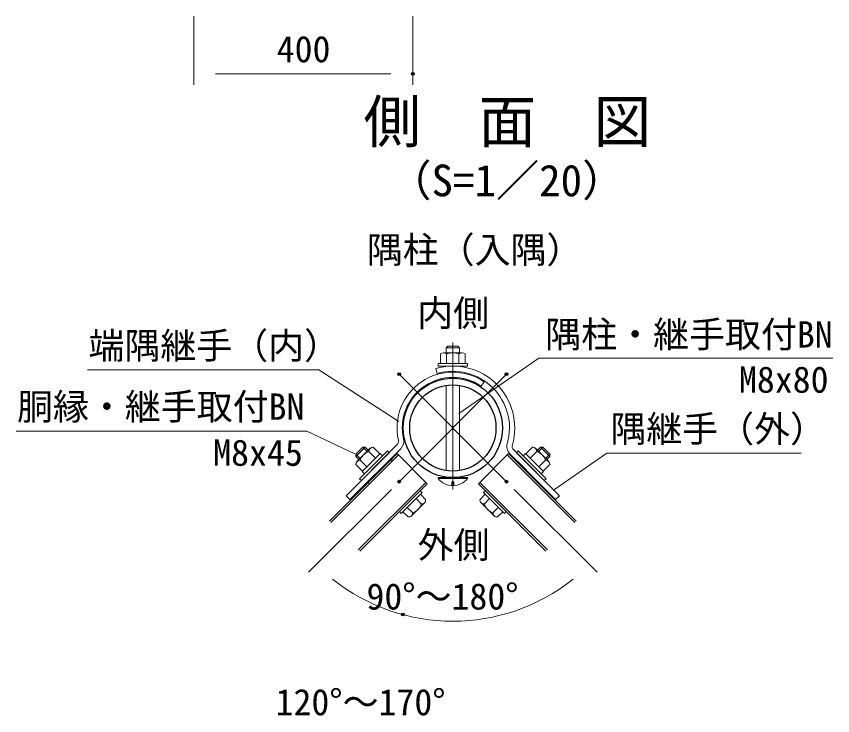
# Model space of a CAD drawing. Units: millimetres, scale not verified. Extents: x -4200 to 4200, y -2970 to 2970.
# Drawn here: x -765 to 725, y -1701 to -425 of the extents above; entities that cross this region are included whole.
import ezdxf
from ezdxf.enums import TextEntityAlignment as Align

# ---------------------------------------------------------------- set-up
doc = ezdxf.new("R2010")
doc.units = ezdxf.units.MM
doc.header["$LTSCALE"] = 10
doc.header["$PDMODE"] = 32
doc.header["$PDSIZE"] = 5
doc.linetypes.add('USER1', pattern=[50.8, 31.75, -6.35, 6.35, -6.35])
for name, color, linetype, lineweight in [('0-0_D-TTL-TXT', 7, 'Continuous', 25), ('0-2_D-STR1', 1, 'Continuous', 25), ('0-3_D-STR3', 3, 'Continuous', 13), ('0-5_D-BMK', 2, 'USER1', 13), ('0-7_D-STR-DIM', 7, 'Continuous', 13), ('0-9_Defpoints', 8, 'Continuous', 25), ('0-A_D-STR-TXT', 7, 'Continuous', 13)]:
    doc.layers.add(name, color=color, linetype=linetype, lineweight=lineweight)
doc.styles.add('ＭＳ ゴシック', font='')
doc.styles.get('ＭＳ ゴシック').set_extended_font_data('MS Gothic')

msp = doc.modelspace()

# ---------------------------------------------------------------- linework, layer by layer
at = {"layer": '0-2_D-STR1'}
for p, q in [((-193.17, -1346.19), (-69.82, -1222.85)), ((-190.62, -1348.74), (-67.28, -1225.39)), ((-77.88, -1236), (-80.43, -1233.45)), ((-14.67, -1278), (-69.82, -1222.85)), ((78.67, -1278), (133.82, -1222.85)), ((254.63, -1348.74), (131.28, -1225.39)), ((257.17, -1346.19), (133.82, -1222.85)), ((-140.56, -1398.8), (-17.21, -1275.46)), ((-138.01, -1401.35), (-14.67, -1278)), ((-120.31, -1278.43), (-122.85, -1275.88)), ((202.02, -1401.35), (78.67, -1278)), ((204.56, -1398.8), (81.22, -1275.46))]:
    msp.add_line(p, q, dxfattribs=at)
for radius in [90.75, 78.75]:
    msp.add_circle((32, -1176.18), radius, dxfattribs=at)
at = {"layer": '0-3_D-STR3'}
for p, q in [((41, -1026.93), (23, -1026.93)), ((44, -1029.93), (41, -1026.93)), ((9.49, -1058.43), (9.49, -1041.03)), ((49.32, -1038.93), (14.68, -1038.93)), ((20, -1038.93), (20, -1029.93)), ((20.74, -1058.43), (20.74, -1041.03)), ((43.24, -1058.43), (43.24, -1041.03)), ((44, -1038.93), (44, -1029.93)), ((54.49, -1058.43), (54.49, -1041.03)), ((0.86, -1067.61), (3.51, -1076.83)), ((59, -1063.23), (5, -1063.23)), ((54.49, -1058.43), (9.49, -1058.43)), ((59, -1058.43), (59, -1063.23)), ((20, -1098.35), (20, -1254.01)), ((44, -1098.35), (44, -1254.01)), ((83.64, -1099.74), (89.02, -1091.78)), ((-69.97, -1207.3), (-162.52, -1299.85)), ((-63.18, -1214.09), (-155.74, -1306.64)), ((-144.92, -1224.12), (-132.19, -1211.39)), ((-143.17, -1237.65), (-118.68, -1213.16)), ((-87.43, -1217.97), (-138.34, -1268.88)), ((-84.03, -1221.36), (-134.95, -1272.27)), ((-124.55, -1219.03), (-132.19, -1211.39)), ((-122.43, -1216.91), (-127.95, -1211.39)), ((-109.17, -1231.23), (-121.48, -1218.92)), ((-101.22, -1223.27), (-113.52, -1210.97)), ((-84.03, -1221.36), (-87.43, -1217.97)), ((-84.03, -1221.36), (-87.43, -1217.97)), ((143.11, -1216.43), (226.53, -1299.85)), ((148.04, -1221.36), (151.43, -1217.97)), ((148.04, -1221.36), (151.43, -1217.97)), ((198.95, -1272.27), (148.04, -1221.36)), ((202.34, -1268.88), (151.43, -1217.97)), ((165.22, -1223.27), (177.52, -1210.97)), ((173.18, -1231.23), (185.48, -1218.92)), ((182.66, -1213.14), (207.15, -1237.63)), ((186.43, -1216.91), (191.95, -1211.39)), ((188.55, -1219.03), (196.19, -1211.39)), ((191.95, -1211.39), (196.19, -1211.39)), ((196.19, -1211.39), (208.92, -1224.12)), ((-137.28, -1231.76), (-144.92, -1224.12)), ((-144.92, -1228.36), (-144.92, -1224.12)), ((-139.4, -1233.88), (-144.92, -1228.36)), ((-125.08, -1247.14), (-137.39, -1234.83)), ((-100.79, -1222.85), (-133.46, -1255.52)), ((-133.04, -1255.09), (-101.22, -1223.27)), ((-96.55, -1227.09), (-100.79, -1222.85)), ((136.32, -1223.22), (219.74, -1306.64)), ((160.55, -1227.09), (164.8, -1222.85)), ((197.46, -1255.52), (164.8, -1222.85)), ((165.22, -1223.27), (197.04, -1255.09)), ((189.09, -1247.14), (201.39, -1234.83)), ((201.28, -1231.76), (208.92, -1224.12)), ((203.4, -1233.88), (208.92, -1228.36)), ((-133.04, -1255.09), (-145.34, -1242.79)), ((-94.75, -1245.65), (-93.69, -1246.71)), ((-86.79, -1237.7), (-85.73, -1238.76)), ((150.8, -1237.7), (149.73, -1238.76)), ((150.8, -1237.7), (182.62, -1269.52)), ((158.75, -1245.65), (157.69, -1246.71)), ((197.04, -1255.09), (209.34, -1242.79)), ((-129.22, -1259.76), (-133.46, -1255.52)), ((-110.66, -1261.56), (-109.6, -1262.62)), ((174.66, -1261.56), (173.6, -1262.62)), ((193.22, -1259.76), (197.46, -1255.52)), ((-134.95, -1272.27), (-138.34, -1268.88)), ((-134.95, -1272.27), (-138.34, -1268.88)), ((-118.61, -1269.52), (-117.55, -1270.58)), ((58.7, -1266.93), (5.3, -1266.93)), ((5.3, -1268.43), (5.3, -1266.93)), ((58.7, -1268.43), (5.3, -1268.43)), ((44, -1266.93), (20, -1266.93)), ((30.13, -1281.28), (30.13, -1274.84)), ((33.69, -1274.84), (30.13, -1274.84)), ((33.69, -1281.29), (33.69, -1274.84)), ((58.7, -1268.43), (58.7, -1266.93)), ((182.62, -1269.52), (181.55, -1270.58)), ((198.95, -1272.27), (202.34, -1268.88)), ((198.95, -1272.27), (202.34, -1268.88)), ((-27.4, -1290.73), (-65.58, -1328.91)), ((-62.19, -1332.31), (-24, -1294.12)), ((-27.4, -1290.73), (-24, -1294.12)), ((91.4, -1290.73), (88, -1294.12)), ((88, -1294.12), (126.19, -1332.31)), ((-162.52, -1299.85), (-155.74, -1306.64)), ((-25.74, -1314.62), (-35.12, -1305.24)), ((-17.81, -1306.68), (-27.18, -1297.31)), ((81.81, -1306.68), (91.19, -1297.31)), ((89.75, -1314.62), (99.12, -1305.24)), ((91.19, -1297.31), (123.01, -1329.13)), ((219.74, -1306.64), (226.53, -1299.85)), ((-41.69, -1330.56), (-51.07, -1321.19)), ((-43.37, -1336.82), (-19.48, -1312.94)), ((83.49, -1312.94), (107.37, -1336.82)), ((105.69, -1330.56), (115.07, -1321.19)), ((-65.58, -1328.91), (-62.19, -1332.31)), ((-49.63, -1338.5), (-59, -1329.13)), ((113.63, -1338.5), (123.01, -1329.13))]:
    msp.add_line(p, q, dxfattribs=at)
for points in [[(44, -1029.93), (20, -1029.93), (23, -1026.93)], [(59, -1058.43), (5, -1058.43), (5, -1063.23)], [(-144.92, -1228.36), (-127.95, -1211.39), (-132.19, -1211.39)], [(191.95, -1211.39), (208.92, -1228.36), (208.92, -1224.12)], [(91.4, -1290.73), (129.58, -1328.91), (126.19, -1332.31)]]:
    msp.add_lwpolyline(points, dxfattribs=at)
for centre, radius, start, end in [((15.11, -1047.47), 8.55, 48.86505, 131.13495), ((31.99, -1070.11), 31.18, 68.85295, 111.14705), ((48.86, -1047.46), 8.55, 48.83491, 131.16509), ((32, -1176.18), 112.95, 344.15331, 106.00321), ((32, -1176.18), 103.35, 344.15331, 106.00321), ((32, -1176.18), 101.85, 55.95712, 192.61089), ((32, -1176.18), 92.25, 55.95712, 192.61089), ((-76.76, -1200.51), 9.6, 315, 12.61089), ((-76.76, -1200.51), 19.2, 315, 12.61089), ((149.89, -1209.64), 19.2, 164.15331, 225), ((149.89, -1209.64), 9.6, 164.15331, 225), ((-108.87, -1247.44), 31.18, 113.85295, 156.14705), ((-112.94, -1219.5), 8.55, 93.86505, 176.13495), ((176.95, -1219.49), 8.55, 3.83491, 86.16509), ((172.87, -1247.44), 31.18, 23.85295, 66.14705), ((-136.81, -1243.36), 8.55, 93.83491, 176.16509), ((200.81, -1243.36), 8.55, 3.86505, 86.13495), ((32, -1247.25), 34.08, 218.42534, 321.57466), ((-24.07, -1308.36), 6.48, 255, 15), ((88.07, -1308.36), 6.48, 165, 285), ((-46.44, -1309.87), 21.24, 282.93138, 347.06862), ((110.45, -1309.87), 21.24, 192.93138, 257.06862), ((-47.95, -1332.24), 6.48, 255, 15), ((111.95, -1332.24), 6.48, 165, 285)]:
    msp.add_arc(centre, radius, start, end, dxfattribs=at)
at = {"layer": '0-5_D-BMK'}
for p, q in [((32, -1020.33), (32, -1288.83)), ((130.11, -1274.29), (-66.11, -1078.07)), ((-66.11, -1274.29), (130.11, -1078.07))]:
    msp.add_line(p, q, dxfattribs=at)
at = {"layer": '0-7_D-STR-DIM'}
for p, q in [((-441.06, -424.82), (-441.06, -549.82)), ((-41.06, -424.82), (-41.06, -549.82)), ((-401.06, -529.82), (-81.06, -529.82)), ((-80.25, -1288.43), (-231.54, -1439.72)), ((144.26, -1288.43), (295.55, -1439.72))]:
    msp.add_line(p, q, dxfattribs=at)
msp.add_arc((32, -1176.18), 352.71, 231.50131, 308.49869, dxfattribs=at)
at = {"layer": '0-9_Defpoints'}
for p in [(-41.06, -529.82), (-66.11, -1078.07), (130.11, -1078.07), (-66.11, -1274.29), (130.11, -1274.29), (-59.29, -1516.87)]:
    msp.add_point(p, dxfattribs=at)
at = {"layer": '0-A_D-STR-TXT'}
for p, q in [((189.3, -1048.68), (42.84, -1149.99)), ((189.3, -1048.68), (725.44, -1048.68)), ((-634.75, -1070.22), (-212.76, -1070.22)), ((-212.76, -1070.22), (-66.71, -1164.66)), ((-764.87, -1182.1), (-234.34, -1182.1)), ((-234.34, -1182.1), (-146.73, -1223.27)), ((313.44, -1222.1), (216.08, -1289.84)), ((313.44, -1222.1), (667.89, -1222.1))]:
    msp.add_line(p, q, dxfattribs=at)

# ---------------------------------------------------------------- texts
at = {"layer": '0-0_D-TTL-TXT', "style": 'ＭＳ ゴシック'}
for s, height, p in [('側\u3000面\u3000図', 76.98, (-131.12, -678.55)), ('（S=1／20）', 57.7, (-85.63, -770.53))]:
    msp.add_text(s, height=height, dxfattribs=at).set_placement(p, align=Align.BOTTOM_LEFT)
at = {"layer": '0-7_D-STR-DIM', "style": 'ＭＳ ゴシック'}
for s, p in [('400', (-289.56, -523.08)), ('90°～180°', (-125.67, -1522.14)), ('120°～170°', (-291.6, -1715.03))]:
    msp.add_text(s, height=48.09, dxfattribs=at).set_placement(p, align=Align.BOTTOM_LEFT)
at = {"layer": '0-A_D-STR-TXT', "style": 'ＭＳ ゴシック'}
for s, p in [('隅柱（入隅）', (-125.06, -889.48)), ('内側', (-32.97, -1005.01)), ('隅柱・継手取付BN', (200.85, -1043.81)), ('端隅継手（内）', (-633.17, -1064.44)), ('M8x80', (554.31, -1126.32)), ('胴縁・継手取付BN', (-763.55, -1175.75)), ('隅継手（外）', (319.64, -1216.33)), ('M8x45', (-405.47, -1259.75)), ('外側', (-32.21, -1428.06))]:
    msp.add_text(s, height=48.09, dxfattribs=at).set_placement(p, align=Align.BOTTOM_LEFT)

doc.saveas('drawing.dxf')
